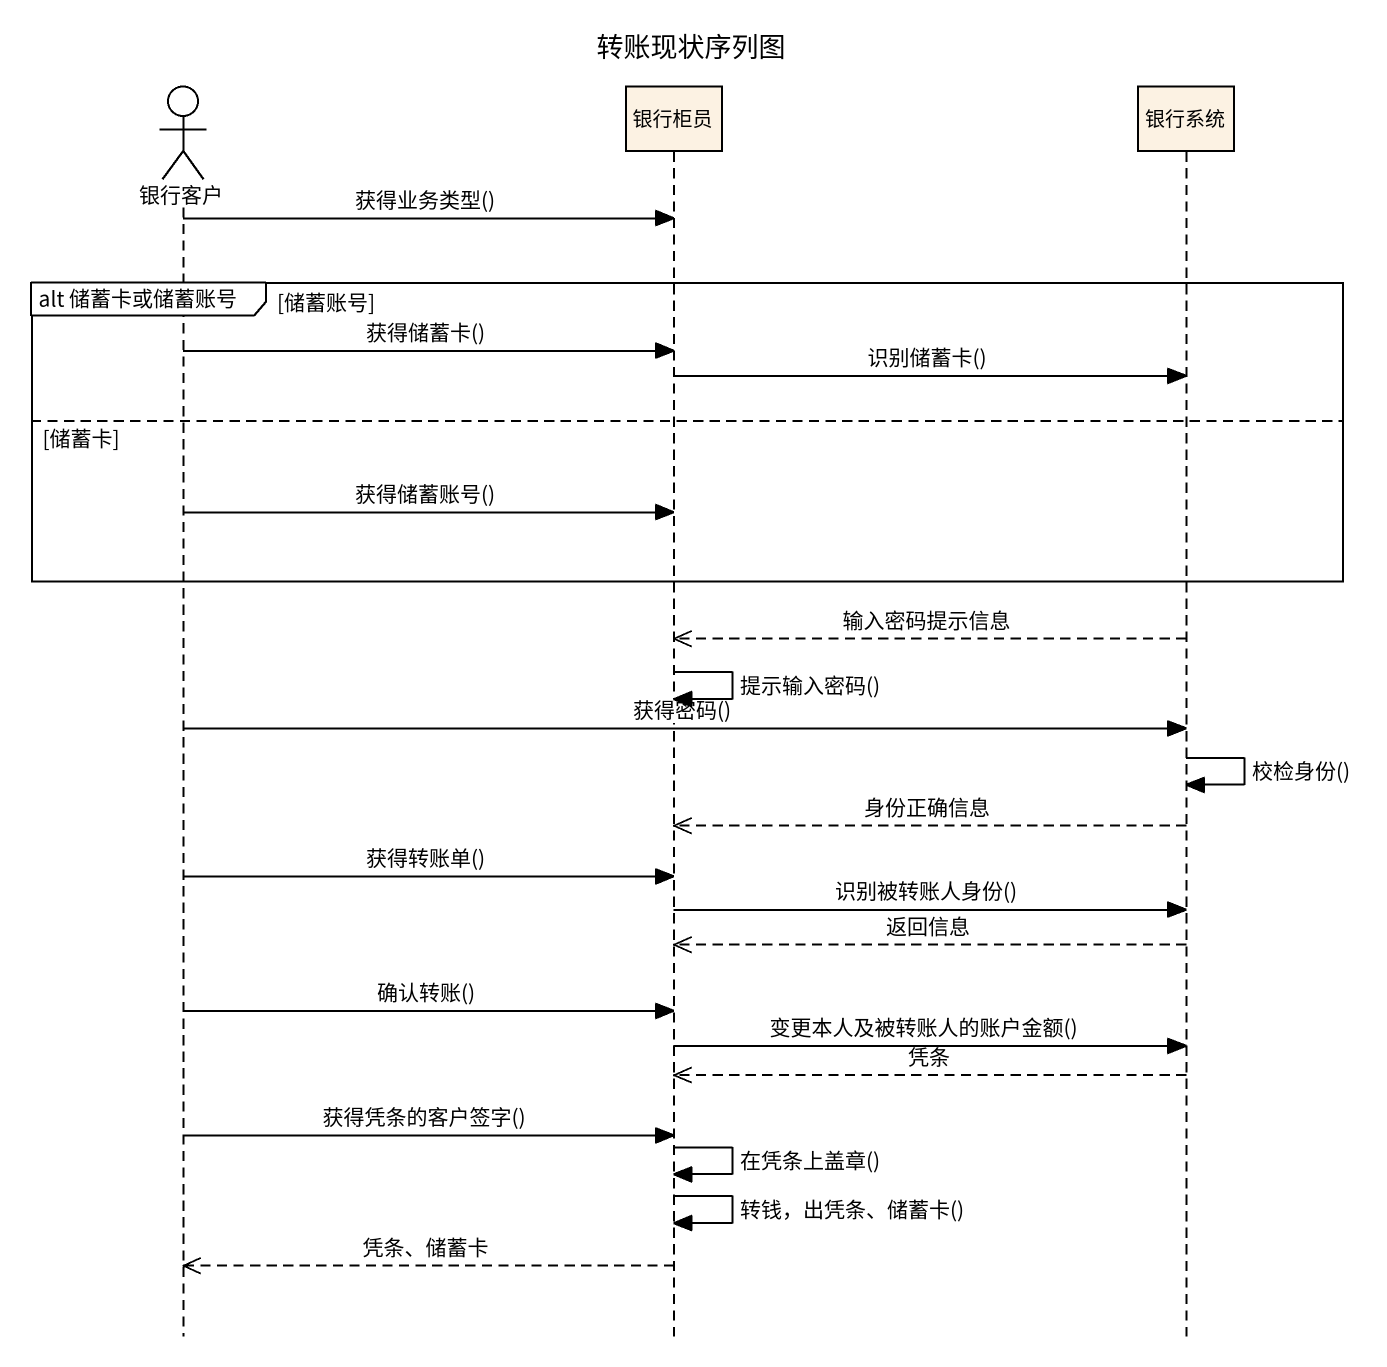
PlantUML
@startuml
title 转账现状序列图
hide footbox
actor 银行客户
participant 银行柜员
participant 银行系统

银行客户 -> 银行柜员 : 获得业务类型()
group alt 储蓄卡或储蓄账号 [储蓄账号]
  银行客户 -> 银行柜员 : 获得储蓄卡()
  银行柜员 -> 银行系统 : 识别储蓄卡()
else 储蓄卡
  银行客户 -> 银行柜员 : 获得储蓄账号()
end
银行系统 -->> 银行柜员 : 输入密码提示信息
银行柜员 -> 银行柜员 : 提示输入密码()
银行客户 -> 银行系统 : 获得密码()
银行系统 -> 银行系统 : 校检身份()
银行系统 -->> 银行柜员 : 身份正确信息
银行客户 -> 银行柜员 : 获得转账单()
银行柜员 -> 银行系统 : 识别被转账人身份()
银行系统 -->> 银行柜员 : 返回信息
银行客户 -> 银行柜员 : 确认转账()
银行柜员 -> 银行系统 : 变更本人及被转账人的账户金额()
银行系统 -->> 银行柜员 : 凭条
银行客户 -> 银行柜员 : 获得凭条的客户签字()
银行柜员 -> 银行柜员 : 在凭条上盖章()
银行柜员 -> 银行柜员 : 转钱，出凭条、储蓄卡()
银行柜员 -->> 银行客户 : 凭条、储蓄卡
@enduml
